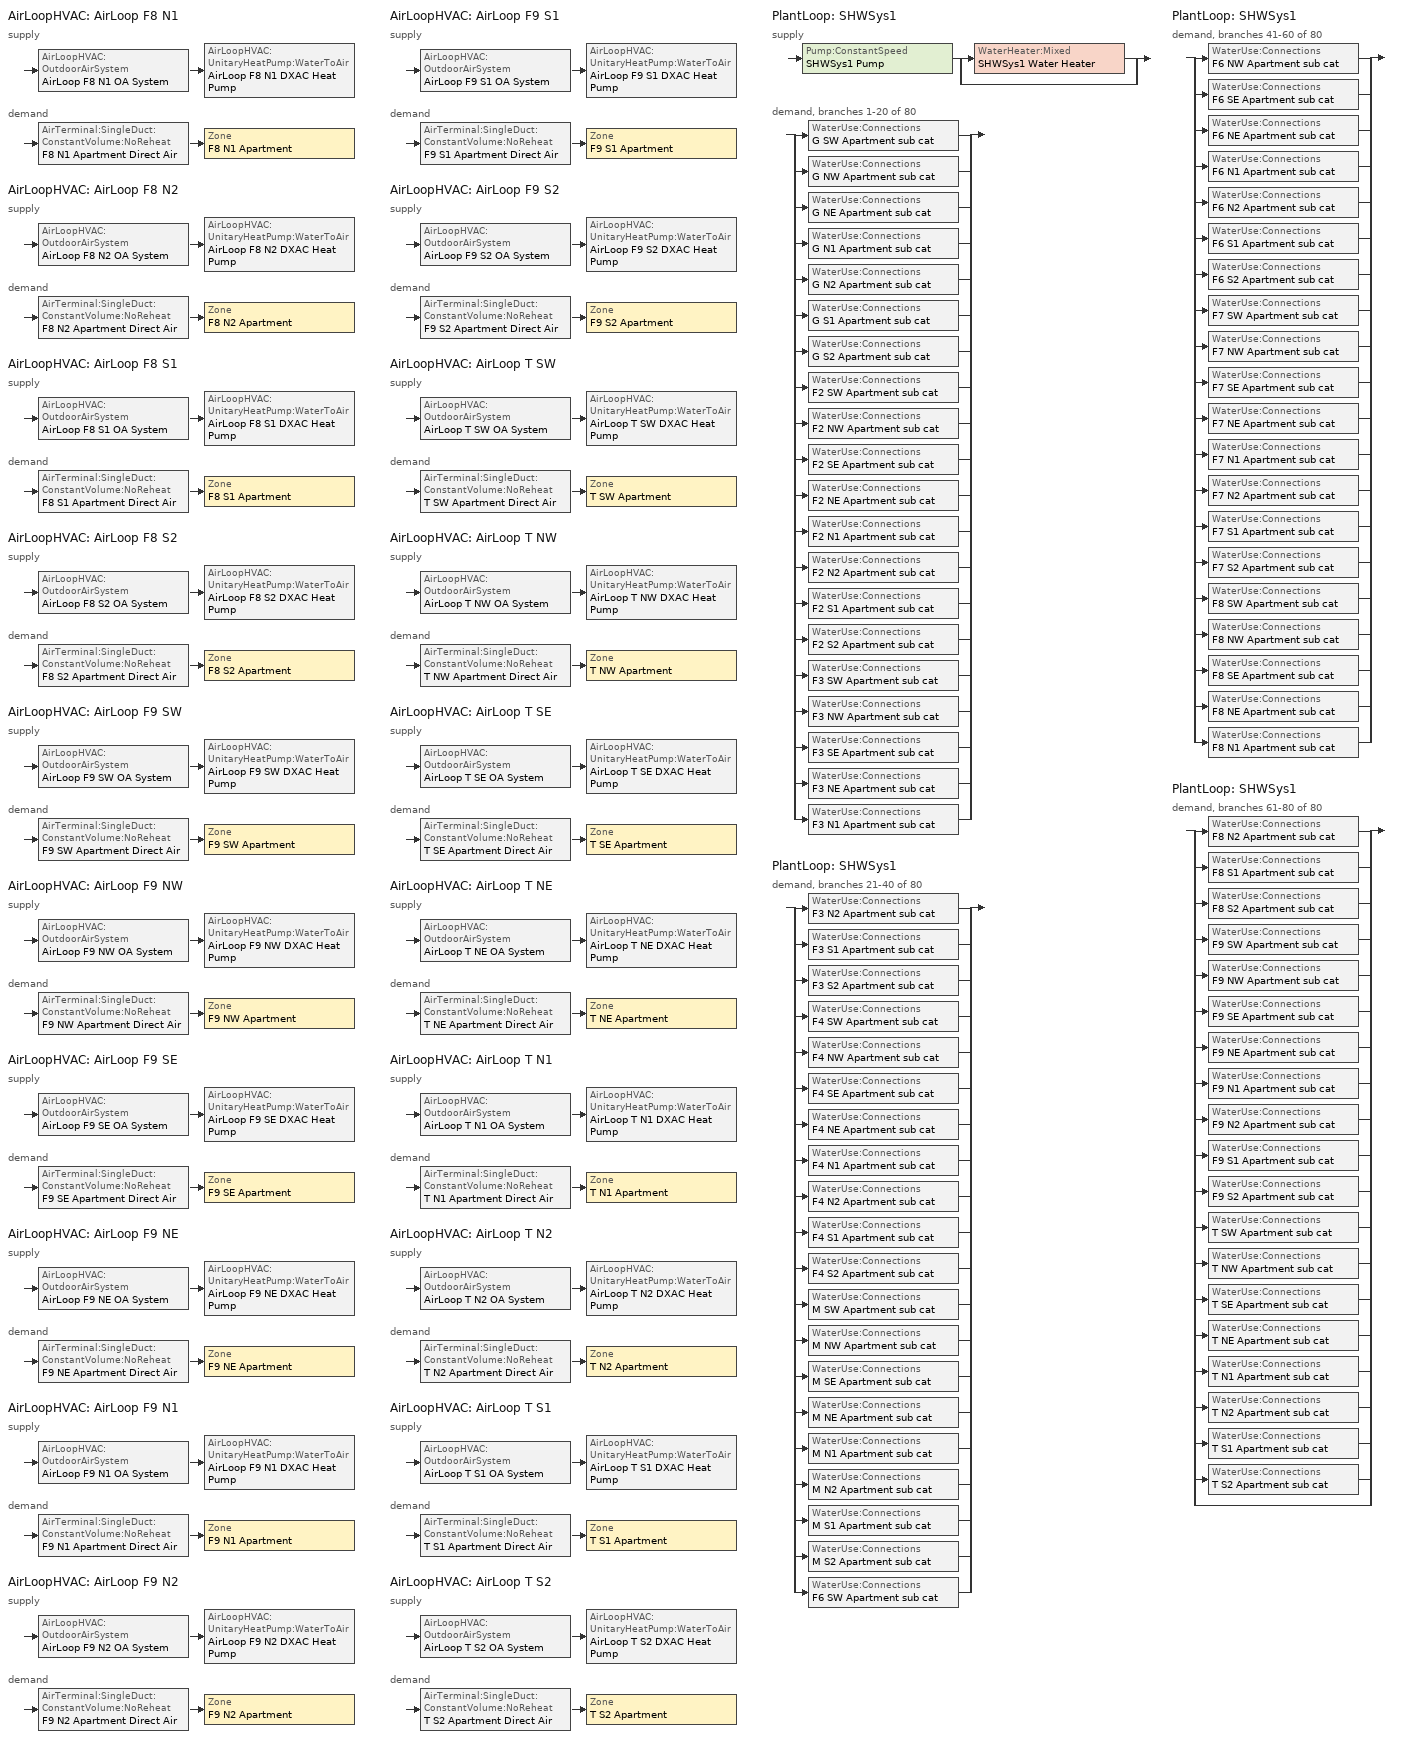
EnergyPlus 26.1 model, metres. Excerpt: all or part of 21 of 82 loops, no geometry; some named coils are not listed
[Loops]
AirLoopHVAC 'AirLoop F8 N1'
 supply: AirLoopHVAC:OutdoorAirSystem 'AirLoop F8 N1 OA System' > AirLoopHVAC:UnitaryHeatPump:WaterToAir 'AirLoop F8 N1 DXAC Heat Pump'
 demand: AirTerminal:SingleDuct:ConstantVolume:NoReheat 'F8 N1 Apartment Direct Air' > Zone 'F8 N1 Apartment'
AirLoopHVAC 'AirLoop F8 N2'
 supply: AirLoopHVAC:OutdoorAirSystem 'AirLoop F8 N2 OA System' > AirLoopHVAC:UnitaryHeatPump:WaterToAir 'AirLoop F8 N2 DXAC Heat Pump'
 demand: AirTerminal:SingleDuct:ConstantVolume:NoReheat 'F8 N2 Apartment Direct Air' > Zone 'F8 N2 Apartment'
AirLoopHVAC 'AirLoop F8 S1'
 supply: AirLoopHVAC:OutdoorAirSystem 'AirLoop F8 S1 OA System' > AirLoopHVAC:UnitaryHeatPump:WaterToAir 'AirLoop F8 S1 DXAC Heat Pump'
 demand: AirTerminal:SingleDuct:ConstantVolume:NoReheat 'F8 S1 Apartment Direct Air' > Zone 'F8 S1 Apartment'
AirLoopHVAC 'AirLoop F8 S2'
 supply: AirLoopHVAC:OutdoorAirSystem 'AirLoop F8 S2 OA System' > AirLoopHVAC:UnitaryHeatPump:WaterToAir 'AirLoop F8 S2 DXAC Heat Pump'
 demand: AirTerminal:SingleDuct:ConstantVolume:NoReheat 'F8 S2 Apartment Direct Air' > Zone 'F8 S2 Apartment'
AirLoopHVAC 'AirLoop F9 SW'
 supply: AirLoopHVAC:OutdoorAirSystem 'AirLoop F9 SW OA System' > AirLoopHVAC:UnitaryHeatPump:WaterToAir 'AirLoop F9 SW DXAC Heat Pump'
 demand: AirTerminal:SingleDuct:ConstantVolume:NoReheat 'F9 SW Apartment Direct Air' > Zone 'F9 SW Apartment'
AirLoopHVAC 'AirLoop F9 NW'
 supply: AirLoopHVAC:OutdoorAirSystem 'AirLoop F9 NW OA System' > AirLoopHVAC:UnitaryHeatPump:WaterToAir 'AirLoop F9 NW DXAC Heat Pump'
 demand: AirTerminal:SingleDuct:ConstantVolume:NoReheat 'F9 NW Apartment Direct Air' > Zone 'F9 NW Apartment'
AirLoopHVAC 'AirLoop F9 SE'
 supply: AirLoopHVAC:OutdoorAirSystem 'AirLoop F9 SE OA System' > AirLoopHVAC:UnitaryHeatPump:WaterToAir 'AirLoop F9 SE DXAC Heat Pump'
 demand: AirTerminal:SingleDuct:ConstantVolume:NoReheat 'F9 SE Apartment Direct Air' > Zone 'F9 SE Apartment'
AirLoopHVAC 'AirLoop F9 NE'
 supply: AirLoopHVAC:OutdoorAirSystem 'AirLoop F9 NE OA System' > AirLoopHVAC:UnitaryHeatPump:WaterToAir 'AirLoop F9 NE DXAC Heat Pump'
 demand: AirTerminal:SingleDuct:ConstantVolume:NoReheat 'F9 NE Apartment Direct Air' > Zone 'F9 NE Apartment'
AirLoopHVAC 'AirLoop F9 N1'
 supply: AirLoopHVAC:OutdoorAirSystem 'AirLoop F9 N1 OA System' > AirLoopHVAC:UnitaryHeatPump:WaterToAir 'AirLoop F9 N1 DXAC Heat Pump'
 demand: AirTerminal:SingleDuct:ConstantVolume:NoReheat 'F9 N1 Apartment Direct Air' > Zone 'F9 N1 Apartment'
AirLoopHVAC 'AirLoop F9 N2'
 supply: AirLoopHVAC:OutdoorAirSystem 'AirLoop F9 N2 OA System' > AirLoopHVAC:UnitaryHeatPump:WaterToAir 'AirLoop F9 N2 DXAC Heat Pump'
 demand: AirTerminal:SingleDuct:ConstantVolume:NoReheat 'F9 N2 Apartment Direct Air' > Zone 'F9 N2 Apartment'
AirLoopHVAC 'AirLoop F9 S1'
 supply: AirLoopHVAC:OutdoorAirSystem 'AirLoop F9 S1 OA System' > AirLoopHVAC:UnitaryHeatPump:WaterToAir 'AirLoop F9 S1 DXAC Heat Pump'
 demand: AirTerminal:SingleDuct:ConstantVolume:NoReheat 'F9 S1 Apartment Direct Air' > Zone 'F9 S1 Apartment'
AirLoopHVAC 'AirLoop F9 S2'
 supply: AirLoopHVAC:OutdoorAirSystem 'AirLoop F9 S2 OA System' > AirLoopHVAC:UnitaryHeatPump:WaterToAir 'AirLoop F9 S2 DXAC Heat Pump'
 demand: AirTerminal:SingleDuct:ConstantVolume:NoReheat 'F9 S2 Apartment Direct Air' > Zone 'F9 S2 Apartment'
AirLoopHVAC 'AirLoop T SW'
 supply: AirLoopHVAC:OutdoorAirSystem 'AirLoop T SW OA System' > AirLoopHVAC:UnitaryHeatPump:WaterToAir 'AirLoop T SW DXAC Heat Pump'
 demand: AirTerminal:SingleDuct:ConstantVolume:NoReheat 'T SW Apartment Direct Air' > Zone 'T SW Apartment'
AirLoopHVAC 'AirLoop T NW'
 supply: AirLoopHVAC:OutdoorAirSystem 'AirLoop T NW OA System' > AirLoopHVAC:UnitaryHeatPump:WaterToAir 'AirLoop T NW DXAC Heat Pump'
 demand: AirTerminal:SingleDuct:ConstantVolume:NoReheat 'T NW Apartment Direct Air' > Zone 'T NW Apartment'
AirLoopHVAC 'AirLoop T SE'
 supply: AirLoopHVAC:OutdoorAirSystem 'AirLoop T SE OA System' > AirLoopHVAC:UnitaryHeatPump:WaterToAir 'AirLoop T SE DXAC Heat Pump'
 demand: AirTerminal:SingleDuct:ConstantVolume:NoReheat 'T SE Apartment Direct Air' > Zone 'T SE Apartment'
AirLoopHVAC 'AirLoop T NE'
 supply: AirLoopHVAC:OutdoorAirSystem 'AirLoop T NE OA System' > AirLoopHVAC:UnitaryHeatPump:WaterToAir 'AirLoop T NE DXAC Heat Pump'
 demand: AirTerminal:SingleDuct:ConstantVolume:NoReheat 'T NE Apartment Direct Air' > Zone 'T NE Apartment'
AirLoopHVAC 'AirLoop T N1'
 supply: AirLoopHVAC:OutdoorAirSystem 'AirLoop T N1 OA System' > AirLoopHVAC:UnitaryHeatPump:WaterToAir 'AirLoop T N1 DXAC Heat Pump'
 demand: AirTerminal:SingleDuct:ConstantVolume:NoReheat 'T N1 Apartment Direct Air' > Zone 'T N1 Apartment'
AirLoopHVAC 'AirLoop T N2'
 supply: AirLoopHVAC:OutdoorAirSystem 'AirLoop T N2 OA System' > AirLoopHVAC:UnitaryHeatPump:WaterToAir 'AirLoop T N2 DXAC Heat Pump'
 demand: AirTerminal:SingleDuct:ConstantVolume:NoReheat 'T N2 Apartment Direct Air' > Zone 'T N2 Apartment'
AirLoopHVAC 'AirLoop T S1'
 supply: AirLoopHVAC:OutdoorAirSystem 'AirLoop T S1 OA System' > AirLoopHVAC:UnitaryHeatPump:WaterToAir 'AirLoop T S1 DXAC Heat Pump'
 demand: AirTerminal:SingleDuct:ConstantVolume:NoReheat 'T S1 Apartment Direct Air' > Zone 'T S1 Apartment'
AirLoopHVAC 'AirLoop T S2'
 supply: AirLoopHVAC:OutdoorAirSystem 'AirLoop T S2 OA System' > AirLoopHVAC:UnitaryHeatPump:WaterToAir 'AirLoop T S2 DXAC Heat Pump'
 demand: AirTerminal:SingleDuct:ConstantVolume:NoReheat 'T S2 Apartment Direct Air' > Zone 'T S2 Apartment'
PlantLoop 'SHWSys1'
 supply: Pump:ConstantSpeed 'SHWSys1 Pump' > split
  | WaterHeater:Mixed 'SHWSys1 Water Heater'
  | bypass
 demand, branches 1-20 of 80: split
  | WaterUse:Connections 'G SW Apartment sub cat'
  | WaterUse:Connections 'G NW Apartment sub cat'
  | WaterUse:Connections 'G NE Apartment sub cat'
  | WaterUse:Connections 'G N1 Apartment sub cat'
  | WaterUse:Connections 'G N2 Apartment sub cat'
  | WaterUse:Connections 'G S1 Apartment sub cat'
  | WaterUse:Connections 'G S2 Apartment sub cat'
  | WaterUse:Connections 'F2 SW Apartment sub cat'
  | WaterUse:Connections 'F2 NW Apartment sub cat'
  | WaterUse:Connections 'F2 SE Apartment sub cat'
  | WaterUse:Connections 'F2 NE Apartment sub cat'
  | WaterUse:Connections 'F2 N1 Apartment sub cat'
  | WaterUse:Connections 'F2 N2 Apartment sub cat'
  | WaterUse:Connections 'F2 S1 Apartment sub cat'
  | WaterUse:Connections 'F2 S2 Apartment sub cat'
  | WaterUse:Connections 'F3 SW Apartment sub cat'
  | WaterUse:Connections 'F3 NW Apartment sub cat'
  | WaterUse:Connections 'F3 SE Apartment sub cat'
  | WaterUse:Connections 'F3 NE Apartment sub cat'
  | WaterUse:Connections 'F3 N1 Apartment sub cat'
PlantLoop 'SHWSys1'
 demand, branches 21-40 of 80: split
  | WaterUse:Connections 'F3 N2 Apartment sub cat'
  | WaterUse:Connections 'F3 S1 Apartment sub cat'
  | WaterUse:Connections 'F3 S2 Apartment sub cat'
  | WaterUse:Connections 'F4 SW Apartment sub cat'
  | WaterUse:Connections 'F4 NW Apartment sub cat'
  | WaterUse:Connections 'F4 SE Apartment sub cat'
  | WaterUse:Connections 'F4 NE Apartment sub cat'
  | WaterUse:Connections 'F4 N1 Apartment sub cat'
  | WaterUse:Connections 'F4 N2 Apartment sub cat'
  | WaterUse:Connections 'F4 S1 Apartment sub cat'
  | WaterUse:Connections 'F4 S2 Apartment sub cat'
  | WaterUse:Connections 'M SW Apartment sub cat'
  | WaterUse:Connections 'M NW Apartment sub cat'
  | WaterUse:Connections 'M SE Apartment sub cat'
  | WaterUse:Connections 'M NE Apartment sub cat'
  | WaterUse:Connections 'M N1 Apartment sub cat'
  | WaterUse:Connections 'M N2 Apartment sub cat'
  | WaterUse:Connections 'M S1 Apartment sub cat'
  | WaterUse:Connections 'M S2 Apartment sub cat'
  | WaterUse:Connections 'F6 SW Apartment sub cat'
PlantLoop 'SHWSys1'
 demand, branches 41-60 of 80: split
  | WaterUse:Connections 'F6 NW Apartment sub cat'
  | WaterUse:Connections 'F6 SE Apartment sub cat'
  | WaterUse:Connections 'F6 NE Apartment sub cat'
  | WaterUse:Connections 'F6 N1 Apartment sub cat'
  | WaterUse:Connections 'F6 N2 Apartment sub cat'
  | WaterUse:Connections 'F6 S1 Apartment sub cat'
  | WaterUse:Connections 'F6 S2 Apartment sub cat'
  | WaterUse:Connections 'F7 SW Apartment sub cat'
  | WaterUse:Connections 'F7 NW Apartment sub cat'
  | WaterUse:Connections 'F7 SE Apartment sub cat'
  | WaterUse:Connections 'F7 NE Apartment sub cat'
  | WaterUse:Connections 'F7 N1 Apartment sub cat'
  | WaterUse:Connections 'F7 N2 Apartment sub cat'
  | WaterUse:Connections 'F7 S1 Apartment sub cat'
  | WaterUse:Connections 'F7 S2 Apartment sub cat'
  | WaterUse:Connections 'F8 SW Apartment sub cat'
  | WaterUse:Connections 'F8 NW Apartment sub cat'
  | WaterUse:Connections 'F8 SE Apartment sub cat'
  | WaterUse:Connections 'F8 NE Apartment sub cat'
  | WaterUse:Connections 'F8 N1 Apartment sub cat'
PlantLoop 'SHWSys1'
 demand, branches 61-80 of 80: split
  | WaterUse:Connections 'F8 N2 Apartment sub cat'
  | WaterUse:Connections 'F8 S1 Apartment sub cat'
  | WaterUse:Connections 'F8 S2 Apartment sub cat'
  | WaterUse:Connections 'F9 SW Apartment sub cat'
  | WaterUse:Connections 'F9 NW Apartment sub cat'
  | WaterUse:Connections 'F9 SE Apartment sub cat'
  | WaterUse:Connections 'F9 NE Apartment sub cat'
  | WaterUse:Connections 'F9 N1 Apartment sub cat'
  | WaterUse:Connections 'F9 N2 Apartment sub cat'
  | WaterUse:Connections 'F9 S1 Apartment sub cat'
  | WaterUse:Connections 'F9 S2 Apartment sub cat'
  | WaterUse:Connections 'T SW Apartment sub cat'
  | WaterUse:Connections 'T NW Apartment sub cat'
  | WaterUse:Connections 'T SE Apartment sub cat'
  | WaterUse:Connections 'T NE Apartment sub cat'
  | WaterUse:Connections 'T N1 Apartment sub cat'
  | WaterUse:Connections 'T N2 Apartment sub cat'
  | WaterUse:Connections 'T S1 Apartment sub cat'
  | WaterUse:Connections 'T S2 Apartment sub cat'
  | bypass
[DesignSpecification:OutdoorAir] Outdoor Air Method=Flow/Area; Outdoor Air Flow per Zone Floor Area=0.000294083
SZ DSOA F8 N1 Apartment; SZ DSOA F8 N2 Apartment; SZ DSOA F8 S1 Apartment; SZ DSOA F8 S2 Apartment; SZ DSOA F9 SW Apartment; SZ DSOA F9 NW Apartment; SZ DSOA F9 SE Apartment; SZ DSOA F9 NE Apartment; SZ DSOA F9 N1 Apartment; SZ DSOA F9 N2 Apartment; SZ DSOA F9 S1 Apartment; SZ DSOA F9 S2 Apartment; SZ DSOA T SW Apartment; SZ DSOA T NW Apartment; SZ DSOA T SE Apartment; SZ DSOA T NE Apartment; SZ DSOA T N1 Apartment; SZ DSOA T N2 Apartment; SZ DSOA T S1 Apartment; SZ DSOA T S2 Apartment
[Sizing:Zone] Zone Cooling Design Supply Air Temperature Input Method=SupplyAirTemperature; Zone Cooling Design Supply Air Temperature=14; Zone Heating Design Supply Air Temperature Input Method=SupplyAirTemperature; Zone Heating Design Supply Air Temperature=40; Zone Cooling Design Supply Air Humidity Ratio=0.008; Zone Heating Design Supply Air Humidity Ratio=0.008; Cooling Design Air Flow Method=DesignDay; Cooling Design Air Flow Rate=0; Cooling Minimum Air Flow Fraction=0; Heating Design Air Flow Method=DesignDay; Heating Design Air Flow Rate=0; Heating Maximum Air Flow Fraction=0; Account for Dedicated Outdoor Air System=No; Dedicated Outdoor Air System Control Strategy=NeutralSupplyAir; Dedicated Outdoor Air Low Setpoint Temperature for Design=autosize; Dedicated Outdoor Air High Setpoint Temperature for Design=autosize
Name | Design Specification Outdoor Air Object
F8 N1 Apartment | SZ DSOA F8 N1 Apartment
F8 N2 Apartment | SZ DSOA F8 N2 Apartment
F8 S1 Apartment | SZ DSOA F8 S1 Apartment
F8 S2 Apartment | SZ DSOA F8 S2 Apartment
F9 SW Apartment | SZ DSOA F9 SW Apartment
F9 NW Apartment | SZ DSOA F9 NW Apartment
F9 SE Apartment | SZ DSOA F9 SE Apartment
F9 NE Apartment | SZ DSOA F9 NE Apartment
F9 N1 Apartment | SZ DSOA F9 N1 Apartment
F9 N2 Apartment | SZ DSOA F9 N2 Apartment
F9 S1 Apartment | SZ DSOA F9 S1 Apartment
F9 S2 Apartment | SZ DSOA F9 S2 Apartment
T SW Apartment | SZ DSOA T SW Apartment
T NW Apartment | SZ DSOA T NW Apartment
T SE Apartment | SZ DSOA T SE Apartment
T NE Apartment | SZ DSOA T NE Apartment
T N1 Apartment | SZ DSOA T N1 Apartment
T N2 Apartment | SZ DSOA T N2 Apartment
T S1 Apartment | SZ DSOA T S1 Apartment
T S2 Apartment | SZ DSOA T S2 Apartment
[Sizing:System] Type of Load to Size On=Sensible; Design Outdoor Air Flow Rate=autosize; Central Heating Maximum System Air Flow Ratio=1; Preheat Design Temperature=7; Preheat Design Humidity Ratio=0.008; Precool Design Temperature=11; Precool Design Humidity Ratio=0.008; Central Cooling Design Supply Air Temperature=14; Central Heating Design Supply Air Temperature=40; Type of Zone Sum to Use=NonCoincident; 100 Outdoor Air in Cooling=No; 100 Outdoor Air in Heating=No; Central Cooling Design Supply Air Humidity Ratio=0.008; Central Heating Design Supply Air Humidity Ratio=0.008; Cooling Supply Air Flow Rate Method=DesignDay; Cooling Supply Air Flow Rate=0; Heating Supply Air Flow Rate Method=DesignDay; Heating Supply Air Flow Rate=0; System Outdoor Air Method=ZoneSum
AirLoop F8 N1; AirLoop F8 N2; AirLoop F8 S1; AirLoop F8 S2; AirLoop F9 SW; AirLoop F9 NW; AirLoop F9 SE; AirLoop F9 NE; AirLoop F9 N1; AirLoop F9 N2; AirLoop F9 S1; AirLoop F9 S2; AirLoop T SW; AirLoop T NW; AirLoop T SE; AirLoop T NE; AirLoop T N1; AirLoop T N2; AirLoop T S1; AirLoop T S2
[Sizing:Plant]
SHWSys1: Loop Type=Heating; Design Loop Exit Temperature=60; Loop Design Temperature Difference=5
[ZoneControl:Thermostat] Control Type Schedule=Zone Control Type Sched; Control 1=AptCoolingSetPoint; Control 2=AptHeatingSetPoint
Name | Zone or ZoneList | Control 3
F8 N1 Apartment Thermostat | F8 N1 Apartment | N Apartment Cooling Setpoints Dual SP Control
F8 N2 Apartment Thermostat | F8 N2 Apartment | N Apartment Cooling Setpoints Dual SP Control
F8 S1 Apartment Thermostat | F8 S1 Apartment | S Apartment Cooling Setpoints Dual SP Control
F8 S2 Apartment Thermostat | F8 S2 Apartment | S Apartment Cooling Setpoints Dual SP Control
F9 SW Apartment Thermostat | F9 SW Apartment | S Apartment Cooling Setpoints Dual SP Control
F9 NW Apartment Thermostat | F9 NW Apartment | N Apartment Cooling Setpoints Dual SP Control
F9 SE Apartment Thermostat | F9 SE Apartment | S Apartment Cooling Setpoints Dual SP Control
F9 NE Apartment Thermostat | F9 NE Apartment | N Apartment Cooling Setpoints Dual SP Control
F9 N1 Apartment Thermostat | F9 N1 Apartment | N Apartment Cooling Setpoints Dual SP Control
F9 N2 Apartment Thermostat | F9 N2 Apartment | N Apartment Cooling Setpoints Dual SP Control
F9 S1 Apartment Thermostat | F9 S1 Apartment | S Apartment Cooling Setpoints Dual SP Control
F9 S2 Apartment Thermostat | F9 S2 Apartment | S Apartment Cooling Setpoints Dual SP Control
T SW Apartment Thermostat | T SW Apartment | S Apartment Cooling Setpoints Dual SP Control
T NW Apartment Thermostat | T NW Apartment | N Apartment Cooling Setpoints Dual SP Control
T SE Apartment Thermostat | T SE Apartment | S Apartment Cooling Setpoints Dual SP Control
T NE Apartment Thermostat | T NE Apartment | N Apartment Cooling Setpoints Dual SP Control
T N1 Apartment Thermostat | T N1 Apartment | N Apartment Cooling Setpoints Dual SP Control
T N2 Apartment Thermostat | T N2 Apartment | N Apartment Cooling Setpoints Dual SP Control
T S1 Apartment Thermostat | T S1 Apartment | S Apartment Cooling Setpoints Dual SP Control
T S2 Apartment Thermostat | T S2 Apartment | S Apartment Cooling Setpoints Dual SP Control
[ThermostatSetpoint:SingleHeating]
AptHeatingSetPoint: Setpoint Temperature Schedule=HTGSETP_APT_SCH
[ThermostatSetpoint:SingleCooling]
AptCoolingSetPoint: Setpoint Temperature Schedule=CLGSETP_APT_SCH
[ThermostatSetpoint:DualSetpoint]
Name | Heating Setpoint Temperature Schedule | Cooling Setpoint Temperature Schedule
S Apartment Cooling Setpoints Dual SP Control | S HTGSETP_APT_SCH | S CLGSETP_APT_SCH
N Apartment Cooling Setpoints Dual SP Control | N HTGSETP_APT_SCH | N CLGSETP_APT_SCH
[ZoneHVAC:EnergyRecoveryVentilator] Availability Schedule=All On; Supply Air Flow Rate=0.0259571; Exhaust Air Flow Rate=0.0259571
Name | Heat Exchanger | Supply Air Fan | Exhaust Air Fan | Controller
F8 N1 Apartment ERV | F8 N1 Apartment OA Heat Exchanger | F8 N1 Apartment ERV Sup Fan | F8 N1 Apartment ERV Exh Fan | F8 N1 Apartment ERV Ctrl
F8 N2 Apartment ERV | F8 N2 Apartment OA Heat Exchanger | F8 N2 Apartment ERV Sup Fan | F8 N2 Apartment ERV Exh Fan | F8 N2 Apartment ERV Ctrl
F8 S1 Apartment ERV | F8 S1 Apartment OA Heat Exchanger | F8 S1 Apartment ERV Sup Fan | F8 S1 Apartment ERV Exh Fan | F8 S1 Apartment ERV Ctrl
F8 S2 Apartment ERV | F8 S2 Apartment OA Heat Exchanger | F8 S2 Apartment ERV Sup Fan | F8 S2 Apartment ERV Exh Fan | F8 S2 Apartment ERV Ctrl
F9 SW Apartment ERV | F9 SW Apartment OA Heat Exchanger | F9 SW Apartment ERV Sup Fan | F9 SW Apartment ERV Exh Fan | F9 SW Apartment ERV Ctrl
F9 NW Apartment ERV | F9 NW Apartment OA Heat Exchanger | F9 NW Apartment ERV Sup Fan | F9 NW Apartment ERV Exh Fan | F9 NW Apartment ERV Ctrl
F9 SE Apartment ERV | F9 SE Apartment OA Heat Exchanger | F9 SE Apartment ERV Sup Fan | F9 SE Apartment ERV Exh Fan | F9 SE Apartment ERV Ctrl
F9 NE Apartment ERV | F9 NE Apartment OA Heat Exchanger | F9 NE Apartment ERV Sup Fan | F9 NE Apartment ERV Exh Fan | F9 NE Apartment ERV Ctrl
F9 N1 Apartment ERV | F9 N1 Apartment OA Heat Exchanger | F9 N1 Apartment ERV Sup Fan | F9 N1 Apartment ERV Exh Fan | F9 N1 Apartment ERV Ctrl
F9 N2 Apartment ERV | F9 N2 Apartment OA Heat Exchanger | F9 N2 Apartment ERV Sup Fan | F9 N2 Apartment ERV Exh Fan | F9 N2 Apartment ERV Ctrl
F9 S1 Apartment ERV | F9 S1 Apartment OA Heat Exchanger | F9 S1 Apartment ERV Sup Fan | F9 S1 Apartment ERV Exh Fan | F9 S1 Apartment ERV Ctrl
F9 S2 Apartment ERV | F9 S2 Apartment OA Heat Exchanger | F9 S2 Apartment ERV Sup Fan | F9 S2 Apartment ERV Exh Fan | F9 S2 Apartment ERV Ctrl
T SW Apartment ERV | T SW Apartment OA Heat Exchanger | T SW Apartment ERV Sup Fan | T SW Apartment ERV Exh Fan | T SW Apartment ERV Ctrl
T NW Apartment ERV | T NW Apartment OA Heat Exchanger | T NW Apartment ERV Sup Fan | T NW Apartment ERV Exh Fan | T NW Apartment ERV Ctrl
T SE Apartment ERV | T SE Apartment OA Heat Exchanger | T SE Apartment ERV Sup Fan | T SE Apartment ERV Exh Fan | T SE Apartment ERV Ctrl
T NE Apartment ERV | T NE Apartment OA Heat Exchanger | T NE Apartment ERV Sup Fan | T NE Apartment ERV Exh Fan | T NE Apartment ERV Ctrl
T N1 Apartment ERV | T N1 Apartment OA Heat Exchanger | T N1 Apartment ERV Sup Fan | T N1 Apartment ERV Exh Fan | T N1 Apartment ERV Ctrl
T N2 Apartment ERV | T N2 Apartment OA Heat Exchanger | T N2 Apartment ERV Sup Fan | T N2 Apartment ERV Exh Fan | T N2 Apartment ERV Ctrl
T S1 Apartment ERV | T S1 Apartment OA Heat Exchanger | T S1 Apartment ERV Sup Fan | T S1 Apartment ERV Exh Fan | T S1 Apartment ERV Ctrl
T S2 Apartment ERV | T S2 Apartment OA Heat Exchanger | T S2 Apartment ERV Sup Fan | T S2 Apartment ERV Exh Fan | T S2 Apartment ERV Ctrl
[ZoneHVAC:EnergyRecoveryVentilator:Controller] Exhaust Air Temperature Limit=NoExhaustAirTemperatureLimit; Exhaust Air Enthalpy Limit=NoExhaustAirEnthalpyLimit; High Humidity Control Flag=No; High Humidity Outdoor Air Flow Ratio=1; Control High Indoor Humidity Based on Outdoor Humidity Ratio=No
F8 N1 Apartment ERV Ctrl; F8 N2 Apartment ERV Ctrl; F8 S1 Apartment ERV Ctrl; F8 S2 Apartment ERV Ctrl; F9 SW Apartment ERV Ctrl; F9 NW Apartment ERV Ctrl; F9 SE Apartment ERV Ctrl; F9 NE Apartment ERV Ctrl; F9 N1 Apartment ERV Ctrl; F9 N2 Apartment ERV Ctrl; F9 S1 Apartment ERV Ctrl; F9 S2 Apartment ERV Ctrl; T SW Apartment ERV Ctrl; T NW Apartment ERV Ctrl; T SE Apartment ERV Ctrl; T NE Apartment ERV Ctrl; T N1 Apartment ERV Ctrl; T N2 Apartment ERV Ctrl; T S1 Apartment ERV Ctrl; T S2 Apartment ERV Ctrl
[AirTerminal:SingleDuct:ConstantVolume:NoReheat] Availability Schedule=All On; Maximum Air Flow Rate=autosize
F8 N1 Apartment Direct Air; F8 N2 Apartment Direct Air; F8 S1 Apartment Direct Air; F8 S2 Apartment Direct Air; F9 SW Apartment Direct Air; F9 NW Apartment Direct Air; F9 SE Apartment Direct Air; F9 NE Apartment Direct Air; F9 N1 Apartment Direct Air; F9 N2 Apartment Direct Air; F9 S1 Apartment Direct Air; F9 S2 Apartment Direct Air; T SW Apartment Direct Air; T NW Apartment Direct Air; T SE Apartment Direct Air; T NE Apartment Direct Air; T N1 Apartment Direct Air; T N2 Apartment Direct Air; T S1 Apartment Direct Air; T S2 Apartment Direct Air
[Zone equipment]
F8 N1 Apartment: F8 N1 Apartment ERV, F8 N1 Apartment Direct Air
F8 N2 Apartment: F8 N2 Apartment ERV, F8 N2 Apartment Direct Air
F8 S1 Apartment: F8 S1 Apartment ERV, F8 S1 Apartment Direct Air
F8 S2 Apartment: F8 S2 Apartment ERV, F8 S2 Apartment Direct Air
F9 SW Apartment: F9 SW Apartment ERV, F9 SW Apartment Direct Air
F9 NW Apartment: F9 NW Apartment ERV, F9 NW Apartment Direct Air
F9 SE Apartment: F9 SE Apartment ERV, F9 SE Apartment Direct Air
F9 NE Apartment: F9 NE Apartment ERV, F9 NE Apartment Direct Air
F9 N1 Apartment: F9 N1 Apartment ERV, F9 N1 Apartment Direct Air
F9 N2 Apartment: F9 N2 Apartment ERV, F9 N2 Apartment Direct Air
F9 S1 Apartment: F9 S1 Apartment ERV, F9 S1 Apartment Direct Air
F9 S2 Apartment: F9 S2 Apartment ERV, F9 S2 Apartment Direct Air
T SW Apartment: T SW Apartment ERV, T SW Apartment Direct Air
T NW Apartment: T NW Apartment ERV, T NW Apartment Direct Air
T SE Apartment: T SE Apartment ERV, T SE Apartment Direct Air
T NE Apartment: T NE Apartment ERV, T NE Apartment Direct Air
T N1 Apartment: T N1 Apartment ERV, T N1 Apartment Direct Air
T N2 Apartment: T N2 Apartment ERV, T N2 Apartment Direct Air
T S1 Apartment: T S1 Apartment ERV, T S1 Apartment Direct Air
T S2 Apartment: T S2 Apartment ERV, T S2 Apartment Direct Air
[Fan:OnOff] Availability Schedule=All On; Maximum Flow Rate=autosize; Motor In Airstream Fraction=1
Name | Fan Total Efficiency | Pressure Rise | Motor Efficiency | EndUse Subcategory
AirLoop F8 N1 Supply Fan; AirLoop F8 N2 Supply Fan; AirLoop F8 S1 Supply Fan; AirLoop F8 S2 Supply Fan; AirLoop F9 SW Supply Fan; AirLoop F9 NW Supply Fan; AirLoop F9 SE Supply Fan; AirLoop F9 NE Supply Fan; AirLoop F9 N1 Supply Fan; AirLoop F9 N2 Supply Fan; AirLoop F9 S1 Supply Fan; AirLoop F9 S2 Supply Fan; AirLoop T SW Supply Fan; AirLoop T NW Supply Fan; AirLoop T SE Supply Fan; AirLoop T NE Supply Fan; AirLoop T N1 Supply Fan; AirLoop T N2 Supply Fan; AirLoop T S1 Supply Fan; AirLoop T S2 Supply Fan | 0.55575 | 622.5 | 0.855
F8 N1 Apartment ERV Sup Fan; F8 N1 Apartment ERV Exh Fan; F8 N2 Apartment ERV Sup Fan; F8 N2 Apartment ERV Exh Fan; F8 S1 Apartment ERV Sup Fan; F8 S1 Apartment ERV Exh Fan; F8 S2 Apartment ERV Sup Fan; F8 S2 Apartment ERV Exh Fan; F9 SE Apartment ERV Sup Fan; F9 SE Apartment ERV Exh Fan; F9 NE Apartment ERV Sup Fan; F9 NE Apartment ERV Exh Fan; F9 N1 Apartment ERV Sup Fan; F9 N1 Apartment ERV Exh Fan; F9 N2 Apartment ERV Sup Fan; F9 N2 Apartment ERV Exh Fan; F9 S1 Apartment ERV Sup Fan; F9 S1 Apartment ERV Exh Fan; F9 S2 Apartment ERV Sup Fan; F9 S2 Apartment ERV Exh Fan; T NE Apartment ERV Sup Fan; T NE Apartment ERV Exh Fan; T N1 Apartment ERV Sup Fan; T N1 Apartment ERV Exh Fan; T N2 Apartment ERV Sup Fan; T N2 Apartment ERV Exh Fan; T S1 Apartment ERV Sup Fan; T S1 Apartment ERV Exh Fan; T S2 Apartment ERV Sup Fan; T S2 Apartment ERV Exh Fan | 0.303158 | 270.648 | 0.48 | General
F9 SW Apartment ERV Sup Fan; F9 SW Apartment ERV Exh Fan; F9 NW Apartment ERV Sup Fan; F9 NW Apartment ERV Exh Fan; T SW Apartment ERV Sup Fan; T SW Apartment ERV Exh Fan; T NW Apartment ERV Sup Fan; T NW Apartment ERV Exh Fan; T SE Apartment ERV Sup Fan; T SE Apartment ERV Exh Fan | 0.303158 | 233.6875 | 0.48 | General
[Coil:Heating:Electric] Availability Schedule=All On; Efficiency=1; Nominal Capacity=autosize
Heat Pump DX Supp Heating Coil AirLoop F8 N1; Heat Pump DX Supp Heating Coil AirLoop F8 N2; Heat Pump DX Supp Heating Coil AirLoop F8 S1; Heat Pump DX Supp Heating Coil AirLoop F8 S2; Heat Pump DX Supp Heating Coil AirLoop F9 SW; Heat Pump DX Supp Heating Coil AirLoop F9 NW; Heat Pump DX Supp Heating Coil AirLoop F9 SE; Heat Pump DX Supp Heating Coil AirLoop F9 NE; Heat Pump DX Supp Heating Coil AirLoop F9 N1; Heat Pump DX Supp Heating Coil AirLoop F9 N2; Heat Pump DX Supp Heating Coil AirLoop F9 S1; Heat Pump DX Supp Heating Coil AirLoop F9 S2; Heat Pump DX Supp Heating Coil AirLoop T SW; Heat Pump DX Supp Heating Coil AirLoop T NW; Heat Pump DX Supp Heating Coil AirLoop T SE; Heat Pump DX Supp Heating Coil AirLoop T NE; Heat Pump DX Supp Heating Coil AirLoop T N1; Heat Pump DX Supp Heating Coil AirLoop T N2; Heat Pump DX Supp Heating Coil AirLoop T S1; Heat Pump DX Supp Heating Coil AirLoop T S2
[HeatExchanger:AirToAir:SensibleAndLatent] Availability Schedule=AllOn_Except_DD; Nominal Supply Air Flow Rate=AUTOSIZE; Latent Effectiveness at 100 Heating Air Flow=0; Latent Effectiveness at 100 Cooling Air Flow=0; Nominal Electric Power=0; Supply Air Outlet Temperature Control=No; Heat Exchanger Type=Rotary; Frost Control Type=ExhaustOnly; Threshold Temperature=-23.3; Initial Defrost Time Fraction=0.167; Rate of Defrost Time Fraction Increase=1.44; Sensible Effectiveness of Heating Air Flow Curve=SenEffectHeatingTable; Sensible Effectiveness of Cooling Air Flow Curve=SenEffectCoolingTable
Name | Sensible Effectiveness at 100 Heating Air Flow | Sensible Effectiveness at 100 Cooling Air Flow
F8 N1 Apartment OA Heat Exchanger; F8 N2 Apartment OA Heat Exchanger; F8 S1 Apartment OA Heat Exchanger; F8 S2 Apartment OA Heat Exchanger; F9 SE Apartment OA Heat Exchanger; F9 NE Apartment OA Heat Exchanger; F9 N1 Apartment OA Heat Exchanger; F9 N2 Apartment OA Heat Exchanger; F9 S1 Apartment OA Heat Exchanger; F9 S2 Apartment OA Heat Exchanger; T NE Apartment OA Heat Exchanger; T N1 Apartment OA Heat Exchanger; T N2 Apartment OA Heat Exchanger; T S1 Apartment OA Heat Exchanger; T S2 Apartment OA Heat Exchanger | 0.6 | 0.596
F9 SW Apartment OA Heat Exchanger; F9 NW Apartment OA Heat Exchanger; T SW Apartment OA Heat Exchanger; T NW Apartment OA Heat Exchanger; T SE Apartment OA Heat Exchanger | 0 | 0
[AirLoopHVAC:UnitaryHeatPump:WaterToAir] Availability Schedule=All On; Supply Air Flow Rate=autosize; Heating Convergence=0.001; Maximum Supply Air Temperature from Supplemental Heater=50; Fan Placement=BlowThrough; Supply Air Fan Operating Mode Schedule=All Off
Name | Controlling Zone or Thermostat Location | Supply Air Fan | Heating Coil | Cooling Coil | Cooling Convergence | Supplemental Heating Coil
AirLoop F8 N1 DXAC Heat Pump | F8 N1 Apartment | AirLoop F8 N1 Supply Fan | Heat Pump Heating Mode AirLoop F8 N1 | Heat Pump Cooling Mode AirLoop F8 N1 | 0.001 | Heat Pump DX Supp Heating Coil AirLoop F8 N1
AirLoop F8 N2 DXAC Heat Pump | F8 N2 Apartment | AirLoop F8 N2 Supply Fan | Heat Pump Heating Mode AirLoop F8 N2 | Heat Pump Cooling Mode AirLoop F8 N2 | 0.001 | Heat Pump DX Supp Heating Coil AirLoop F8 N2
AirLoop F8 S1 DXAC Heat Pump | F8 S1 Apartment | AirLoop F8 S1 Supply Fan | Heat Pump Heating Mode AirLoop F8 S1 | Heat Pump Cooling Mode AirLoop F8 S1 | 0.001 | Heat Pump DX Supp Heating Coil AirLoop F8 S1
AirLoop F8 S2 DXAC Heat Pump | F8 S2 Apartment | AirLoop F8 S2 Supply Fan | Heat Pump Heating Mode AirLoop F8 S2 | Heat Pump Cooling Mode AirLoop F8 S2 | 0.001 | Heat Pump DX Supp Heating Coil AirLoop F8 S2
AirLoop F9 SW DXAC Heat Pump | F9 SW Apartment | AirLoop F9 SW Supply Fan | Heat Pump Heating Mode AirLoop F9 SW | Heat Pump Cooling Mode AirLoop F9 SW | 0.001 | Heat Pump DX Supp Heating Coil AirLoop F9 SW
AirLoop F9 NW DXAC Heat Pump | F9 NW Apartment | AirLoop F9 NW Supply Fan | Heat Pump Heating Mode AirLoop F9 NW | Heat Pump Cooling Mode AirLoop F9 NW | 0.001 | Heat Pump DX Supp Heating Coil AirLoop F9 NW
AirLoop F9 SE DXAC Heat Pump | F9 SE Apartment | AirLoop F9 SE Supply Fan | Heat Pump Heating Mode AirLoop F9 SE | Heat Pump Cooling Mode AirLoop F9 SE | 0.001 | Heat Pump DX Supp Heating Coil AirLoop F9 SE
AirLoop F9 NE DXAC Heat Pump | F9 NE Apartment | AirLoop F9 NE Supply Fan | Heat Pump Heating Mode AirLoop F9 NE | Heat Pump Cooling Mode AirLoop F9 NE | 0.001 | Heat Pump DX Supp Heating Coil AirLoop F9 NE
AirLoop F9 N1 DXAC Heat Pump | F9 N1 Apartment | AirLoop F9 N1 Supply Fan | Heat Pump Heating Mode AirLoop F9 N1 | Heat Pump Cooling Mode AirLoop F9 N1 | 0.001 | Heat Pump DX Supp Heating Coil AirLoop F9 N1
AirLoop F9 N2 DXAC Heat Pump | F9 N2 Apartment | AirLoop F9 N2 Supply Fan | Heat Pump Heating Mode AirLoop F9 N2 | Heat Pump Cooling Mode AirLoop F9 N2 | 0.001 | Heat Pump DX Supp Heating Coil AirLoop F9 N2
AirLoop F9 S1 DXAC Heat Pump | F9 S1 Apartment | AirLoop F9 S1 Supply Fan | Heat Pump Heating Mode AirLoop F9 S1 | Heat Pump Cooling Mode AirLoop F9 S1 | 0.001 | Heat Pump DX Supp Heating Coil AirLoop F9 S1
AirLoop F9 S2 DXAC Heat Pump | F9 S2 Apartment | AirLoop F9 S2 Supply Fan | Heat Pump Heating Mode AirLoop F9 S2 | Heat Pump Cooling Mode AirLoop F9 S2 | 0.001 | Heat Pump DX Supp Heating Coil AirLoop F9 S2
AirLoop T SW DXAC Heat Pump | T SW Apartment | AirLoop T SW Supply Fan | Heat Pump Heating Mode AirLoop T SW | Heat Pump Cooling Mode AirLoop T SW | 0.001 | Heat Pump DX Supp Heating Coil AirLoop T SW
AirLoop T NW DXAC Heat Pump | T NW Apartment | AirLoop T NW Supply Fan | Heat Pump Heating Mode AirLoop T NW | Heat Pump Cooling Mode AirLoop T NW | 0.001 | Heat Pump DX Supp Heating Coil AirLoop T NW
AirLoop T SE DXAC Heat Pump | T SE Apartment | AirLoop T SE Supply Fan | Heat Pump Heating Mode AirLoop T SE | Heat Pump Cooling Mode AirLoop T SE | 0.001 | Heat Pump DX Supp Heating Coil AirLoop T SE
AirLoop T NE DXAC Heat Pump | T NE Apartment | AirLoop T NE Supply Fan | Heat Pump Heating Mode AirLoop T NE | Heat Pump Cooling Mode AirLoop T NE | 0.001 | Heat Pump DX Supp Heating Coil AirLoop T NE
AirLoop T N1 DXAC Heat Pump | T N1 Apartment | AirLoop T N1 Supply Fan | Heat Pump Heating Mode AirLoop T N1 | Heat Pump Cooling Mode AirLoop T N1 | 0.0001 | Heat Pump DX Supp Heating Coil AirLoop T N1
AirLoop T N2 DXAC Heat Pump | T N2 Apartment | AirLoop T N2 Supply Fan | Heat Pump Heating Mode AirLoop T N2 | Heat Pump Cooling Mode AirLoop T N2 | 0.0001 | Heat Pump DX Supp Heating Coil AirLoop T N2
AirLoop T S1 DXAC Heat Pump | T S1 Apartment | AirLoop T S1 Supply Fan | Heat Pump Heating Mode AirLoop T S1 | Heat Pump Cooling Mode AirLoop T S1 | 0.001 | Heat Pump DX Supp Heating Coil AirLoop T S1
AirLoop T S2 DXAC Heat Pump | T S2 Apartment | AirLoop T S2 Supply Fan | Heat Pump Heating Mode AirLoop T S2 | Heat Pump Cooling Mode AirLoop T S2 | 0.001 | Heat Pump DX Supp Heating Coil AirLoop T S2
[Controller:OutdoorAir] Minimum Outdoor Air Flow Rate=autosize; Maximum Outdoor Air Flow Rate=autosize; Economizer Control Type=NoEconomizer; Economizer Control Action Type=ModulateFlow; Lockout Type=LockoutWithHeating; Minimum Limit Type=FixedMinimum; Minimum Outdoor Air Schedule=All Off; High Humidity Control=No; High Humidity Outdoor Air Flow Ratio=1; Control High Indoor Humidity Based on Outdoor Humidity Ratio=Yes; Heat Recovery Bypass Control Type=BypassWhenWithinEconomizerLimits
AirLoop F8 N1 OA Controller; AirLoop F8 N2 OA Controller; AirLoop F8 S1 OA Controller; AirLoop F8 S2 OA Controller; AirLoop F9 SW OA Controller; AirLoop F9 NW OA Controller; AirLoop F9 SE OA Controller; AirLoop F9 NE OA Controller; AirLoop F9 N1 OA Controller; AirLoop F9 N2 OA Controller; AirLoop F9 S1 OA Controller; AirLoop F9 S2 OA Controller; AirLoop T SW OA Controller; AirLoop T NW OA Controller; AirLoop T SE OA Controller; AirLoop T NE OA Controller; AirLoop T N1 OA Controller; AirLoop T N2 OA Controller; AirLoop T S1 OA Controller; AirLoop T S2 OA Controller
[AirLoopHVAC] Design Supply Air Flow Rate=autosize
AirLoop F8 N1; AirLoop F8 N2; AirLoop F8 S1; AirLoop F8 S2; AirLoop F9 SW; AirLoop F9 NW; AirLoop F9 SE; AirLoop F9 NE; AirLoop F9 N1; AirLoop F9 N2; AirLoop F9 S1; AirLoop F9 S2; AirLoop T SW; AirLoop T NW; AirLoop T SE; AirLoop T NE; AirLoop T N1; AirLoop T N2; AirLoop T S1; AirLoop T S2
[Pump:ConstantSpeed]
SHWSys1 Pump: Design Flow Rate=autosize; Design Pump Head=29891; Design Power Consumption=AUTOSIZE; Motor Efficiency=0.3; Fraction of Motor Inefficiencies to Fluid Stream=0; Pump Control Type=Intermittent
[WaterHeater:Mixed]
SHWSys1 Water Heater: Tank Volume=2.271247; Setpoint Temperature Schedule=SHWSys1 Water Heater Setpoint Temperature Schedule; Deadband Temperature Difference=2; Maximum Temperature Limit=82.2222; Heater Control Type=Cycle; Heater Maximum Capacity=175843; Heater Fuel Type=NATURALGAS; Heater Thermal Efficiency=0.802765; Off Cycle Parasitic Fuel Consumption Rate=8167.94; Off Cycle Parasitic Fuel Type=NATURALGAS; Off Cycle Parasitic Heat Fraction to Tank=0.8; On Cycle Parasitic Fuel Consumption Rate=8167.94; On Cycle Parasitic Fuel Type=NATURALGAS; Ambient Temperature Indicator=SCHEDULE; Ambient Temperature Schedule=Ambient Temp Schedule; Off Cycle Loss Coefficient to Ambient Temperature=15.601; On Cycle Loss Coefficient to Ambient Temperature=15.601; Use Side Effectiveness=1; Source Side Effectiveness=1; Use Side Design Flow Rate=AUTOSIZE; Source Side Design Flow Rate=AUTOSIZE; Indirect Water Heating Recovery Time=1.5
[PlantLoop]
SHWSys1: Fluid Type=WATER; Plant Equipment Operation Scheme=SHWSys1 Loop Operation Scheme List; Maximum Loop Temperature=60; Minimum Loop Temperature=10; Maximum Loop Flow Rate=AUTOSIZE; Minimum Loop Flow Rate=0; Plant Loop Volume=AUTOSIZE; Load Distribution Scheme=Optimal
[PlantEquipmentList]
SHWSys1 Equipment List: SHWSys1 Water Heater
[PlantEquipmentOperation:HeatingLoad]
SHWSys1 Operation Scheme: Load Range 1 Lower Limit=0; Load Range 1 Upper Limit=1000000000000000; Range 1 Equipment List=SHWSys1 Equipment List
[PlantEquipmentOperationSchemes]
SHWSys1 Loop Operation Scheme List: Control Scheme 1=SHWSys1 Operation Scheme; Control Scheme 1 Schedule=PlantOnSched
[SetpointManager:Scheduled]
SHWSys1 Loop Setpoint Manager: Control Variable=Temperature; Schedule=SHWSys1-Loop-Temp-Schedule; Setpoint Node or NodeList=SHWSys1 Supply Outlet Node
[WaterUse:Equipment] EndUse Subcategory=WaterUse; Peak Flow Rate=3.66e-06; Flow Rate Fraction Schedule=APT_DHW_SCH; Hot Water Supply Temperature Schedule=SHW Supply Temp Sched; Sensible Fraction Schedule=SHW Sensible fract sched; Latent Fraction Schedule=SHW Latent fract sched
Name | Zone
G SW Apartment sub cat | G SW Apartment
G NW Apartment sub cat | G NW Apartment
G NE Apartment sub cat | G NE Apartment
G N1 Apartment sub cat | G N1 Apartment
G N2 Apartment sub cat | G N2 Apartment
G S1 Apartment sub cat | G S1 Apartment
G S2 Apartment sub cat | G S2 Apartment
F2 SW Apartment sub cat | F2 SW Apartment
F2 NW Apartment sub cat | F2 NW Apartment
F2 SE Apartment sub cat | F2 SE Apartment
F2 NE Apartment sub cat | F2 NE Apartment
F2 N1 Apartment sub cat | F2 N1 Apartment
F2 N2 Apartment sub cat | F2 N2 Apartment
F2 S1 Apartment sub cat | F2 S1 Apartment
F2 S2 Apartment sub cat | F2 S2 Apartment
F3 SW Apartment sub cat | F3 SW Apartment
F3 NW Apartment sub cat | F3 NW Apartment
F3 SE Apartment sub cat | F3 SE Apartment
F3 NE Apartment sub cat | F3 NE Apartment
F3 N1 Apartment sub cat | F3 N1 Apartment
F3 N2 Apartment sub cat | F3 N2 Apartment
F3 S1 Apartment sub cat | F3 S1 Apartment
F3 S2 Apartment sub cat | F3 S2 Apartment
F4 SW Apartment sub cat | F4 SW Apartment
F4 NW Apartment sub cat | F4 NW Apartment
F4 SE Apartment sub cat | F4 SE Apartment
F4 NE Apartment sub cat | F4 NE Apartment
F4 N1 Apartment sub cat | F4 N1 Apartment
F4 N2 Apartment sub cat | F4 N2 Apartment
F4 S1 Apartment sub cat | F4 S1 Apartment
F4 S2 Apartment sub cat | F4 S2 Apartment
M SW Apartment sub cat | M SW Apartment
M NW Apartment sub cat | M NW Apartment
M SE Apartment sub cat | M SE Apartment
M NE Apartment sub cat | M NE Apartment
M N1 Apartment sub cat | M N1 Apartment
M N2 Apartment sub cat | M N2 Apartment
M S1 Apartment sub cat | M S1 Apartment
M S2 Apartment sub cat | M S2 Apartment
F6 SW Apartment sub cat | F6 SW Apartment
F6 NW Apartment sub cat | F6 NW Apartment
F6 SE Apartment sub cat | F6 SE Apartment
F6 NE Apartment sub cat | F6 NE Apartment
F6 N1 Apartment sub cat | F6 N1 Apartment
F6 N2 Apartment sub cat | F6 N2 Apartment
F6 S1 Apartment sub cat | F6 S1 Apartment
F6 S2 Apartment sub cat | F6 S2 Apartment
F7 SW Apartment sub cat | F7 SW Apartment
F7 NW Apartment sub cat | F7 NW Apartment
F7 SE Apartment sub cat | F7 SE Apartment
F7 NE Apartment sub cat | F7 NE Apartment
F7 N1 Apartment sub cat | F7 N1 Apartment
F7 N2 Apartment sub cat | F7 N2 Apartment
F7 S1 Apartment sub cat | F7 S1 Apartment
F7 S2 Apartment sub cat | F7 S2 Apartment
F8 SW Apartment sub cat | F8 SW Apartment
F8 NW Apartment sub cat | F8 NW Apartment
F8 SE Apartment sub cat | F8 SE Apartment
F8 NE Apartment sub cat | F8 NE Apartment
F8 N1 Apartment sub cat | F8 N1 Apartment
F8 N2 Apartment sub cat | F8 N2 Apartment
F8 S1 Apartment sub cat | F8 S1 Apartment
F8 S2 Apartment sub cat | F8 S2 Apartment
F9 SW Apartment sub cat | F9 SW Apartment
F9 NW Apartment sub cat | F9 NW Apartment
F9 SE Apartment sub cat | F9 SE Apartment
F9 NE Apartment sub cat | F9 NE Apartment
F9 N1 Apartment sub cat | F9 N1 Apartment
F9 N2 Apartment sub cat | F9 N2 Apartment
F9 S1 Apartment sub cat | F9 S1 Apartment
F9 S2 Apartment sub cat | F9 S2 Apartment
T SW Apartment sub cat | T SW Apartment
T NW Apartment sub cat | T NW Apartment
T SE Apartment sub cat | T SE Apartment
T NE Apartment sub cat | T NE Apartment
T N1 Apartment sub cat | T N1 Apartment
T N2 Apartment sub cat | T N2 Apartment
T S1 Apartment sub cat | T S1 Apartment
T S2 Apartment sub cat | T S2 Apartment
[WaterUse:Connections]
Name | Water Use Equipment 1
G SW Apartment sub cat | G SW Apartment sub cat
G NW Apartment sub cat | G NW Apartment sub cat
G NE Apartment sub cat | G NE Apartment sub cat
G N1 Apartment sub cat | G N1 Apartment sub cat
G N2 Apartment sub cat | G N2 Apartment sub cat
G S1 Apartment sub cat | G S1 Apartment sub cat
G S2 Apartment sub cat | G S2 Apartment sub cat
F2 SW Apartment sub cat | F2 SW Apartment sub cat
F2 NW Apartment sub cat | F2 NW Apartment sub cat
F2 SE Apartment sub cat | F2 SE Apartment sub cat
F2 NE Apartment sub cat | F2 NE Apartment sub cat
F2 N1 Apartment sub cat | F2 N1 Apartment sub cat
F2 N2 Apartment sub cat | F2 N2 Apartment sub cat
F2 S1 Apartment sub cat | F2 S1 Apartment sub cat
F2 S2 Apartment sub cat | F2 S2 Apartment sub cat
F3 SW Apartment sub cat | F3 SW Apartment sub cat
F3 NW Apartment sub cat | F3 NW Apartment sub cat
F3 SE Apartment sub cat | F3 SE Apartment sub cat
F3 NE Apartment sub cat | F3 NE Apartment sub cat
F3 N1 Apartment sub cat | F3 N1 Apartment sub cat
F3 N2 Apartment sub cat | F3 N2 Apartment sub cat
F3 S1 Apartment sub cat | F3 S1 Apartment sub cat
F3 S2 Apartment sub cat | F3 S2 Apartment sub cat
F4 SW Apartment sub cat | F4 SW Apartment sub cat
F4 NW Apartment sub cat | F4 NW Apartment sub cat
F4 SE Apartment sub cat | F4 SE Apartment sub cat
F4 NE Apartment sub cat | F4 NE Apartment sub cat
F4 N1 Apartment sub cat | F4 N1 Apartment sub cat
F4 N2 Apartment sub cat | F4 N2 Apartment sub cat
F4 S1 Apartment sub cat | F4 S1 Apartment sub cat
F4 S2 Apartment sub cat | F4 S2 Apartment sub cat
M SW Apartment sub cat | M SW Apartment sub cat
M NW Apartment sub cat | M NW Apartment sub cat
M SE Apartment sub cat | M SE Apartment sub cat
M NE Apartment sub cat | M NE Apartment sub cat
M N1 Apartment sub cat | M N1 Apartment sub cat
M N2 Apartment sub cat | M N2 Apartment sub cat
M S1 Apartment sub cat | M S1 Apartment sub cat
M S2 Apartment sub cat | M S2 Apartment sub cat
F6 SW Apartment sub cat | F6 SW Apartment sub cat
F6 NW Apartment sub cat | F6 NW Apartment sub cat
F6 SE Apartment sub cat | F6 SE Apartment sub cat
F6 NE Apartment sub cat | F6 NE Apartment sub cat
F6 N1 Apartment sub cat | F6 N1 Apartment sub cat
F6 N2 Apartment sub cat | F6 N2 Apartment sub cat
F6 S1 Apartment sub cat | F6 S1 Apartment sub cat
F6 S2 Apartment sub cat | F6 S2 Apartment sub cat
F7 SW Apartment sub cat | F7 SW Apartment sub cat
F7 NW Apartment sub cat | F7 NW Apartment sub cat
F7 SE Apartment sub cat | F7 SE Apartment sub cat
F7 NE Apartment sub cat | F7 NE Apartment sub cat
F7 N1 Apartment sub cat | F7 N1 Apartment sub cat
F7 N2 Apartment sub cat | F7 N2 Apartment sub cat
F7 S1 Apartment sub cat | F7 S1 Apartment sub cat
F7 S2 Apartment sub cat | F7 S2 Apartment sub cat
F8 SW Apartment sub cat | F8 SW Apartment sub cat
F8 NW Apartment sub cat | F8 NW Apartment sub cat
F8 SE Apartment sub cat | F8 SE Apartment sub cat
F8 NE Apartment sub cat | F8 NE Apartment sub cat
F8 N1 Apartment sub cat | F8 N1 Apartment sub cat
F8 N2 Apartment sub cat | F8 N2 Apartment sub cat
F8 S1 Apartment sub cat | F8 S1 Apartment sub cat
F8 S2 Apartment sub cat | F8 S2 Apartment sub cat
F9 SW Apartment sub cat | F9 SW Apartment sub cat
F9 NW Apartment sub cat | F9 NW Apartment sub cat
F9 SE Apartment sub cat | F9 SE Apartment sub cat
F9 NE Apartment sub cat | F9 NE Apartment sub cat
F9 N1 Apartment sub cat | F9 N1 Apartment sub cat
F9 N2 Apartment sub cat | F9 N2 Apartment sub cat
F9 S1 Apartment sub cat | F9 S1 Apartment sub cat
F9 S2 Apartment sub cat | F9 S2 Apartment sub cat
T SW Apartment sub cat | T SW Apartment sub cat
T NW Apartment sub cat | T NW Apartment sub cat
T SE Apartment sub cat | T SE Apartment sub cat
T NE Apartment sub cat | T NE Apartment sub cat
T N1 Apartment sub cat | T N1 Apartment sub cat
T N2 Apartment sub cat | T N2 Apartment sub cat
T S1 Apartment sub cat | T S1 Apartment sub cat
T S2 Apartment sub cat | T S2 Apartment sub cat
[Schedule:Compact]
HTGSETP_APT_SCH; S HTGSETP_APT_SCH; N HTGSETP_APT_SCH: THROUGH: 12/31, FOR:AllDays, UNTIL: 24:00, 21.7
CLGSETP_APT_SCH; S CLGSETP_APT_SCH; N CLGSETP_APT_SCH: THROUGH: 12/31, FOR:AllDays, UNTIL: 24:00, 24.4
All Off: Through: 12/31, For: AllDays, Until: 24:00, 0
All On; PlantOnSched: Through: 12/31, For: AllDays, Until: 24:00, 1
AllOn_Except_DD: Through: 12/31, For: SummerDesignDay, Until: 24:00, 0, For: WinterDesignDay, Until: 24:00, 0, For: AllOtherDays, Until: 24:00, 1
ZONE CONTROL TYPE SCHED: Through: 12/31, For: SummerDesignDay, Until: 24:00, 2, For: WinterDesignDay, Until: 24:00, 1, For: Weekdays Weekends Holidays Customday1 Customday2 AllOtherDays, Until: 24:00, 4
SHWSys1-Loop-Temp-Schedule; SHWSys1 Water Heater Setpoint Temperature Schedule: Through: 12/31, For: AllDays, Until: 24:00, 60
SHW SUPPLY TEMP SCHED: Through: 12/31, For: AllDays, Until: 24:00, 55
SHW Latent fract sched: Through: 12/31, For: AllDays, Until: 24:00, 0.05
SHW Sensible fract sched: Through: 12/31, For: AllDays, Until: 24:00, 0.2
Ambient Temp Schedule: Through: 12/31, For: AllDays, Until: 24:00, 22
APT_DHW_SCH: THROUGH: 12/31, FOR: AllDays, UNTIL: 1:00, 0.08, UNTIL: 2:00, 0.04, UNTIL: 3:00, 0.01, UNTIL: 4:00, 0.01, UNTIL: 5:00, 0.04, UNTIL: 6:00, 0.27, UNTIL: 7:00, 0.94, UNTIL: 8:00, 1, UNTIL: 9:00, 0.96, UNTIL: 10:00, 0.84, UNTIL: 11:00, 0.76, UNTIL: 12:00, 0.61, UNTIL: 13:00, 0.53, UNTIL: 14:00, 0.47, UNTIL: 15:00, 0.41, UNTIL: 16:00, 0.47, UNTIL: 17:00, 0.55, UNTIL: 18:00, 0.73, UNTIL: 19:00, 0.86, UNTIL: 20:00, 0.82, UNTIL: 21:00, 0.75, UNTIL: 22:00, 0.61, UNTIL: 23:00, 0.53, UNTIL: 24:00, 0.29
[Table:IndependentVariable]
airFlowRatio: Linear, Linear, 0, 10, Dimensionless, 0.75, 1
[Table:IndependentVariableList]
effectiveness_IndependentVariableList: airFlowRatio
[Table:Lookup]
SenEffectHeatingTable: effectiveness_IndependentVariableList, DivisorOnly, 0.6, 0, 10, Dimensionless, 0.623, 0.6
SenEffectCoolingTable: effectiveness_IndependentVariableList, DivisorOnly, 0.596, 0, 10, Dimensionless, 0.618, 0.596
